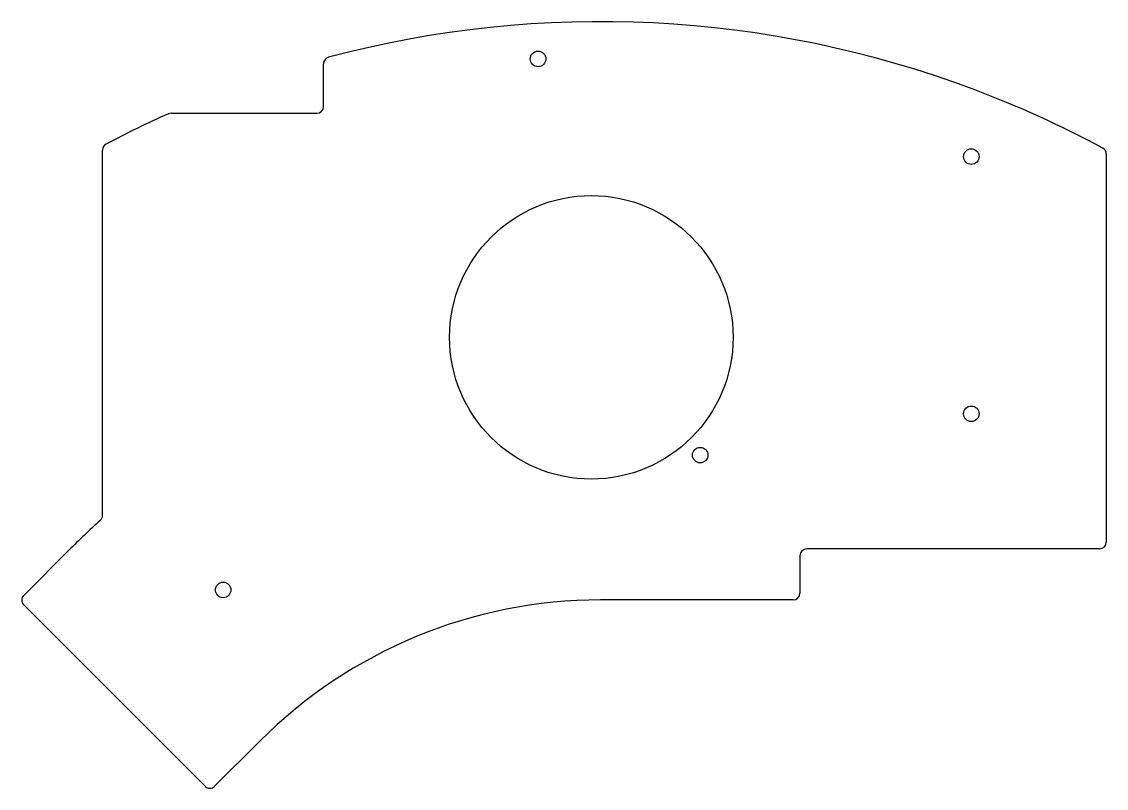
# Model space of a CAD drawing. Extents: x -75 to 86, y -53 to 60.
import ezdxf

# ---------------------------------------------------------------- set-up
doc = ezdxf.new("R2010")
doc.units = 0
doc.header["$MEASUREMENT"] = 0
doc.layers.add('MODELSKETCH_VISIBLE', color=7, linetype='CONTINUOUS')

msp = doc.modelspace()

# ---------------------------------------------------------------- linework, layer by layer
at = {"layer": 'MODELSKETCH_VISIBLE'}
for p, q in [((-30.11, 47.61), (-30.11, 53.94)), ((-52.69, 46.61), (-31.11, 46.61)), ((-62.86, -12.98), (-62.86, 41.15)), ((85.84, 40.55), (85.84, -16.92)), ((-74.54, -24.82), (-67.84, -18.12)), ((40.45, -18.92), (40.45, -24.49)), ((84.84, -17.92), (41.45, -17.92)), ((39.45, -25.49), (10.93, -25.49)), ((-47.67, -53.1), (-74.54, -26.23)), ((-39.56, -46.4), (-46.26, -53.1))]:
    msp.add_line(p, q, dxfattribs=at)
for centre, radius in [((1.66, 54.65), 1.15), ((65.84, 40.18), 1.15), ((9.55, 13.41), 21), ((65.84, 2.08), 1.15), ((25.68, -4.04), 1.15), ((-44.99, -24.01), 1.15)]:
    msp.add_circle(centre, radius, dxfattribs=at)
for centre, radius, start, end in [((10.93, -96.89), 157.06, 69.4211, 104.8666), ((-29.11, 53.94), 1, 104.8666, 180), ((10.93, -96.89), 157.06, 61.7306, 69.4211), ((-52.69, 45.61), 1, 90, 114.0571), ((-31.11, 47.61), 1, 270, 0), ((10.93, -96.89), 157.06, 114.0571, 117.8028), ((-61.86, 41.15), 1, 117.8028, 180), ((84.84, 40.55), 1, 0, 61.7306), ((10.93, -96.89), 111.4, 131.712, 135), ((-63.86, -12.98), 1, 311.712, 0), ((84.84, -16.92), 1, 270, 0), ((41.45, -18.92), 1, 90, 180), ((-73.84, -25.53), 1, 135, 225), ((10.93, -96.89), 71.4, 90, 135), ((39.45, -24.49), 1, 270, 0), ((-46.97, -52.4), 1, 225, 315)]:
    msp.add_arc(centre, radius, start, end, dxfattribs=at)

doc.saveas('drawing.dxf')
